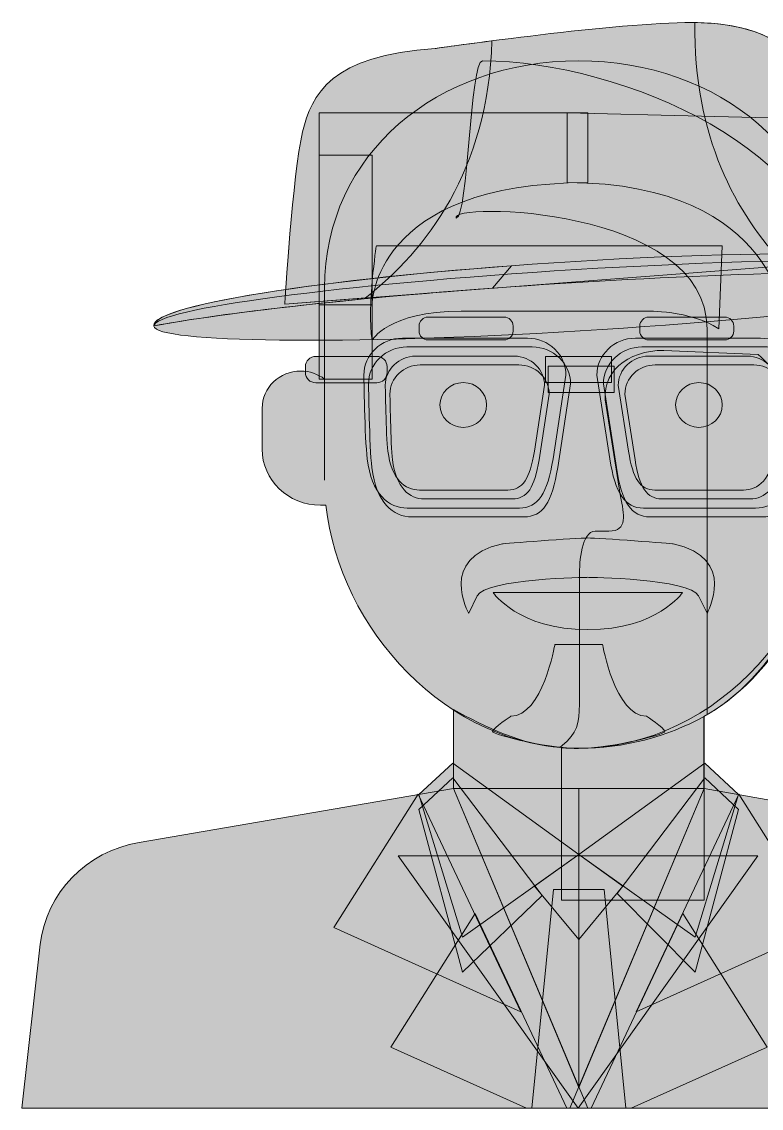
# Model space of a CAD drawing. Header units: inches. Extents: x 1.25 to 3.74, y -3.71 to -1.28.
# Drawn here: x 1.252 to 2.904, y -3.707 to -1.281 of the extents above; entities that cross this region are included whole.
import ezdxf

# ---------------------------------------------------------------- set-up
doc = ezdxf.new("R2010")
doc.units = ezdxf.units.IN
doc.header["$MEASUREMENT"] = 0
doc.layers.add('Layer 1', color=7, linetype='Continuous')

# ---------------------------------------------------------------- blocks, each defined once
blk = doc.blocks.new('block 4')
at = {"layer": 'Layer 1'}
h = blk.add_hatch(color=1, dxfattribs=at)
h.dxf.hatch_style = 2
edge = h.paths.add_edge_path()
edge.add_spline(control_points=[(2.2806, -1.368), (2.2526, -1.368), (2.2491, -1.7161), (2.2221, -1.7193), (2.2012, -1.683), (2.7825, -1.692), (2.7825, -1.9662), (2.7825, -1.9662), (2.7825, -2.8277), (2.7825, -2.8277), (2.95, -2.7329), (3.0625, -2.5042), (3.0625, -2.3039), (3.0625, -2.3039), (3.0625, -1.8755), (3.0625, -1.8755), (3.0625, -1.5743), (2.5941, -1.368), (2.2806, -1.368)], knot_values=[0, 0, 0, 0, 1, 1, 1, 2, 2, 2, 3, 3, 3, 4, 4, 4, 5, 5, 5, 6, 6, 6, 6], degree=3, periodic=1)
at = {"layer": 'Layer 1', "lineweight": 0}
blk.add_open_spline([(2.2806, -1.368), (2.2526, -1.368), (2.2491, -1.7161), (2.2221, -1.7193), (2.2012, -1.683), (2.7825, -1.692), (2.7825, -1.9662), (2.7825, -1.9662), (2.7825, -2.8277), (2.7825, -2.8277), (2.95, -2.7329), (3.0625, -2.5042), (3.0625, -2.3039), (3.0625, -2.3039), (3.0625, -1.8755), (3.0625, -1.8755), (3.0625, -1.5743), (2.5941, -1.368), (2.2806, -1.368)], degree=3, knots=[0, 0, 0, 0, 1, 1, 1, 2, 2, 2, 3, 3, 3, 4, 4, 4, 5, 5, 5, 6, 6, 6, 6], dxfattribs=at)
blk = doc.blocks.new('block 3')
at = {"layer": 'Layer 1'}
h = blk.add_hatch(color=1, dxfattribs=at)
h.dxf.hatch_style = 2
edge = h.paths.add_edge_path()
edge.add_spline(control_points=[(2.4956, -1.368), (2.1822, -1.368), (1.9281, -1.5743), (1.9281, -1.8755), (1.9281, -1.8755), (1.9281, -2.0786), (1.9281, -2.0786), (1.9133, -2.0674), (1.8949, -2.0606), (1.8749, -2.0606), (1.8272, -2.0606), (1.7886, -2.0978), (1.7886, -2.1436), (1.7886, -2.1436), (1.7886, -2.235), (1.7886, -2.235), (1.7886, -2.3041), (1.8469, -2.3602), (1.9188, -2.3602), (1.9188, -2.3602), (1.9311, -2.3602), (1.9311, -2.3602), (1.9604, -2.6349), (2.202, -2.9029), (2.4956, -2.9029), (2.809, -2.9029), (3.0631, -2.6051), (3.0631, -2.3039), (3.0631, -2.3039), (3.0631, -1.8755), (3.0631, -1.8755), (3.0631, -1.5743), (2.809, -1.368), (2.4956, -1.368)], knot_values=[0, 0, 0, 0, 1, 1, 1, 2, 2, 2, 3, 3, 3, 4, 4, 4, 5, 5, 5, 6, 6, 6, 7, 7, 7, 8, 8, 8, 9, 9, 9, 10, 10, 10, 11, 11, 11, 11], degree=3, periodic=1)
h = blk.add_hatch(color=2, dxfattribs=at)
h.dxf.hatch_style = 2
edge = h.paths.add_edge_path()
edge.add_spline(control_points=[(1.9281, -2.3039), (1.9281, -2.3039), (1.9281, -1.8755), (1.9281, -1.8755), (1.9281, -1.5743), (2.1822, -1.368), (2.4956, -1.368), (2.4956, -1.368), (2.4956, -1.368), (2.4956, -1.368), (2.809, -1.368), (3.0631, -1.5743), (3.0631, -1.8755), (3.0631, -1.8755), (3.0631, -2.3039), (3.0631, -2.3039), (3.0631, -2.6051), (2.809, -2.9029), (2.4956, -2.9029), (2.4956, -2.9029), (2.4956, -2.9029), (2.4956, -2.9029)], knot_values=[0, 0, 0, 0, 0.013889, 0.013889, 0.013889, 0.027778, 0.027778, 0.027778, 0.041667, 0.041667, 0.041667, 0.055556, 0.055556, 0.055556, 0.069444, 0.069444, 0.069444, 0.083333, 0.083333, 0.083333, 0.097222, 0.097222, 0.097222, 0.097222], degree=3, periodic=0)
edge.add_line((2.4956, -2.9029), (1.9281, -2.3039))
h = blk.add_hatch(color=1, dxfattribs=at)
h.dxf.hatch_style = 2
edge = h.paths.add_edge_path()
edge.add_spline(control_points=[(3.1335, -2.0606), (3.0907, -2.0606), (3.0543, -2.0755), (3.0481, -2.1162), (3.0481, -2.1162), (3.036, -2.2104), (3.036, -2.2104), (3.036, -2.2104), (3.036, -2.2104), (3.036, -2.2104), (3.0063, -2.1221), (2.897, -2.0238), (2.897, -2.0238), (2.897, -2.0238), (2.6856, -2.0145), (2.6856, -2.0145), (2.6055, -2.0145), (2.5409, -2.0637), (2.557, -2.1391), (2.557, -2.1391), (2.589, -2.3407), (2.589, -2.3407), (2.5975, -2.3806), (2.6057, -2.418), (2.5633, -2.418), (2.5633, -2.418), (2.5327, -2.418), (2.5327, -2.418), (2.5023, -2.418), (2.4973, -2.4876), (2.4973, -2.5168), (2.4973, -2.5168), (2.4973, -2.8041), (2.4973, -2.8041), (2.4973, -2.8473), (2.4931, -2.8695), (2.4585, -2.8971), (2.4585, -2.8971), (2.4536, -2.9009), (2.4536, -2.9009), (2.454, -2.9009), (2.4544, -2.9013), (2.4547, -2.9014), (2.3683, -2.8954), (2.2873, -2.8554), (2.2159, -2.8164), (2.2159, -2.8164), (2.2159, -2.9931), (2.2159, -2.9931), (2.2159, -2.9931), (2.7753, -2.9931), (2.7753, -2.9931), (2.7753, -2.9931), (2.7753, -2.8319), (2.7753, -2.8319), (2.931, -2.7469), (3.0406, -2.5396), (3.0598, -2.3602), (3.0598, -2.3602), (3.0896, -2.3602), (3.0896, -2.3602), (3.1615, -2.3602), (3.2198, -2.3578), (3.2198, -2.2886), (3.2198, -2.2886), (3.2198, -2.1973), (3.2198, -2.1973), (3.2198, -2.1514), (3.1812, -2.0606), (3.1335, -2.0606)], knot_values=[0, 0, 0, 0, 1, 1, 1, 2, 2, 2, 3, 3, 3, 4, 4, 4, 5, 5, 5, 6, 6, 6, 7, 7, 7, 8, 8, 8, 9, 9, 9, 10, 10, 10, 11, 11, 11, 12, 12, 12, 13, 13, 13, 14, 14, 14, 15, 15, 15, 16, 16, 16, 17, 17, 17, 18, 18, 18, 19, 19, 19, 20, 20, 20, 21, 21, 21, 22, 22, 22, 23, 23, 23, 23], degree=3, periodic=1)
at = {"layer": 'Layer 1', "lineweight": 0}
for points, knots in [([(2.4956, -1.368), (2.1822, -1.368), (1.9281, -1.5743), (1.9281, -1.8755), (1.9281, -1.8755), (1.9281, -2.0786), (1.9281, -2.0786), (1.9133, -2.0674), (1.8949, -2.0606), (1.8749, -2.0606), (1.8272, -2.0606), (1.7886, -2.0978), (1.7886, -2.1436), (1.7886, -2.1436), (1.7886, -2.235), (1.7886, -2.235), (1.7886, -2.3041), (1.8469, -2.3602), (1.9188, -2.3602), (1.9188, -2.3602), (1.9311, -2.3602), (1.9311, -2.3602), (1.9604, -2.6349), (2.202, -2.9029), (2.4956, -2.9029), (2.809, -2.9029), (3.0631, -2.6051), (3.0631, -2.3039), (3.0631, -2.3039), (3.0631, -1.8755), (3.0631, -1.8755), (3.0631, -1.5743), (2.809, -1.368), (2.4956, -1.368)], [0, 0, 0, 0, 1, 1, 1, 2, 2, 2, 3, 3, 3, 4, 4, 4, 5, 5, 5, 6, 6, 6, 7, 7, 7, 8, 8, 8, 9, 9, 9, 10, 10, 10, 11, 11, 11, 11]), ([(1.9281, -2.3039), (1.9281, -2.3039), (1.9281, -1.8755), (1.9281, -1.8755), (1.9281, -1.5743), (2.1822, -1.368), (2.4956, -1.368), (2.4956, -1.368), (2.4956, -1.368), (2.4956, -1.368), (2.809, -1.368), (3.0631, -1.5743), (3.0631, -1.8755), (3.0631, -1.8755), (3.0631, -2.3039), (3.0631, -2.3039), (3.0631, -2.6051), (2.809, -2.9029), (2.4956, -2.9029), (2.4956, -2.9029), (2.4956, -2.9029), (2.4956, -2.9029)], [0, 0, 0, 0, 1, 1, 1, 2, 2, 2, 3, 3, 3, 4, 4, 4, 5, 5, 5, 6, 6, 6, 7, 7, 7, 7]), ([(1.9281, -2.3039), (1.9281, -2.3039), (1.9281, -1.8755), (1.9281, -1.8755), (1.9281, -1.5743), (2.1822, -1.368), (2.4956, -1.368), (2.4956, -1.368), (2.4956, -1.368), (2.4956, -1.368), (2.809, -1.368), (3.0631, -1.5743), (3.0631, -1.8755), (3.0631, -1.8755), (3.0631, -2.3039), (3.0631, -2.3039), (3.0631, -2.6051), (2.809, -2.9029), (2.4956, -2.9029), (2.4956, -2.9029), (2.4956, -2.9029), (2.4956, -2.9029)], [0, 0, 0, 0, 1, 1, 1, 2, 2, 2, 3, 3, 3, 4, 4, 4, 5, 5, 5, 6, 6, 6, 7, 7, 7, 7]), ([(3.1335, -2.0606), (3.0907, -2.0606), (3.0543, -2.0755), (3.0481, -2.1162), (3.0481, -2.1162), (3.036, -2.2104), (3.036, -2.2104), (3.036, -2.2104), (3.036, -2.2104), (3.036, -2.2104), (3.0063, -2.1221), (2.897, -2.0238), (2.897, -2.0238), (2.897, -2.0238), (2.6856, -2.0145), (2.6856, -2.0145), (2.6055, -2.0145), (2.5409, -2.0637), (2.557, -2.1391), (2.557, -2.1391), (2.589, -2.3407), (2.589, -2.3407), (2.5975, -2.3806), (2.6057, -2.418), (2.5633, -2.418), (2.5633, -2.418), (2.5327, -2.418), (2.5327, -2.418), (2.5023, -2.418), (2.4973, -2.4876), (2.4973, -2.5168), (2.4973, -2.5168), (2.4973, -2.8041), (2.4973, -2.8041), (2.4973, -2.8473), (2.4931, -2.8695), (2.4585, -2.8971), (2.4585, -2.8971), (2.4536, -2.9009), (2.4536, -2.9009), (2.454, -2.9009), (2.4544, -2.9013), (2.4547, -2.9014), (2.3683, -2.8954), (2.2873, -2.8554), (2.2159, -2.8164), (2.2159, -2.8164), (2.2159, -2.9931), (2.2159, -2.9931), (2.2159, -2.9931), (2.7753, -2.9931), (2.7753, -2.9931), (2.7753, -2.9931), (2.7753, -2.8319), (2.7753, -2.8319), (2.931, -2.7469), (3.0406, -2.5396), (3.0598, -2.3602), (3.0598, -2.3602), (3.0896, -2.3602), (3.0896, -2.3602), (3.1615, -2.3602), (3.2198, -2.3578), (3.2198, -2.2886), (3.2198, -2.2886), (3.2198, -2.1973), (3.2198, -2.1973), (3.2198, -2.1514), (3.1812, -2.0606), (3.1335, -2.0606)], [0, 0, 0, 0, 1, 1, 1, 2, 2, 2, 3, 3, 3, 4, 4, 4, 5, 5, 5, 6, 6, 6, 7, 7, 7, 8, 8, 8, 9, 9, 9, 10, 10, 10, 11, 11, 11, 12, 12, 12, 13, 13, 13, 14, 14, 14, 15, 15, 15, 16, 16, 16, 17, 17, 17, 18, 18, 18, 19, 19, 19, 20, 20, 20, 21, 21, 21, 22, 22, 22, 23, 23, 23, 23])]:
    blk.add_open_spline(points, degree=3, knots=knots, dxfattribs=at)
at = {"layer": 'Layer 1'}
blk.add_blockref('block 4', (0, 0), dxfattribs=at)
blk = doc.blocks.new('block 5')
at = {"layer": 'Layer 1'}
h = blk.add_hatch(color=1, dxfattribs=at)
h.dxf.hatch_style = 2
edge = h.paths.add_edge_path()
edge.add_spline(control_points=[(2.4956, -2.9032), (2.4827, -2.9032), (2.4699, -2.9026), (2.4572, -2.9018), (2.4572, -2.9018), (2.4572, -3.2422), (2.4572, -3.2422), (2.4572, -3.2422), (2.7758, -3.2422), (2.7758, -3.2422), (2.7758, -3.2422), (2.7758, -2.832), (2.7758, -2.832), (2.6931, -2.8772), (2.5975, -2.9032), (2.4956, -2.9032), (2.4956, -2.9032), (2.4956, -2.9032), (2.4956, -2.9032)], knot_values=[0, 0, 0, 0, 1, 1, 1, 2, 2, 2, 3, 3, 3, 4, 4, 4, 5, 5, 5, 6, 6, 6, 6], degree=3, periodic=1)
at = {"layer": 'Layer 1', "lineweight": 0}
blk.add_open_spline([(2.4956, -2.9032), (2.4827, -2.9032), (2.4699, -2.9026), (2.4572, -2.9018), (2.4572, -2.9018), (2.4572, -3.2422), (2.4572, -3.2422), (2.4572, -3.2422), (2.7758, -3.2422), (2.7758, -3.2422), (2.7758, -3.2422), (2.7758, -2.832), (2.7758, -2.832), (2.6931, -2.8772), (2.5975, -2.9032), (2.4956, -2.9032), (2.4956, -2.9032), (2.4956, -2.9032), (2.4956, -2.9032)], degree=3, knots=[0, 0, 0, 0, 1, 1, 1, 2, 2, 2, 3, 3, 3, 4, 4, 4, 5, 5, 5, 6, 6, 6, 6], dxfattribs=at)
blk = doc.blocks.new('block 6')
at = {"layer": 'Layer 1'}
h = blk.add_hatch(color=1, dxfattribs=at)
h.dxf.hatch_style = 2
edge = h.paths.add_edge_path()
edge.add_spline(control_points=[(2.3918, -2.0068), (2.3918, -2.0068), (2.1122, -2.0068), (2.1122, -2.0068), (2.0649, -2.0068), (2.0262, -2.044), (2.0262, -2.0895), (2.0262, -2.0895), (2.0281, -2.2297), (2.0337, -2.276), (2.0433, -2.3545), (2.0818, -2.3863), (2.123, -2.3863), (2.123, -2.3863), (2.3738, -2.3863), (2.3738, -2.3863), (2.4151, -2.3863), (2.437, -2.3535), (2.4488, -2.276), (2.4488, -2.276), (2.4778, -2.0895), (2.4778, -2.0895), (2.4778, -2.044), (2.4391, -2.0068), (2.3918, -2.0068)], knot_values=[0, 0, 0, 0, 1, 1, 1, 2, 2, 2, 3, 3, 3, 4, 4, 4, 5, 5, 5, 6, 6, 6, 7, 7, 7, 8, 8, 8, 8], degree=3, periodic=1)
edge = h.paths.add_edge_path()
edge.add_spline(control_points=[(2.4071, -2.2592), (2.3978, -2.3202), (2.3805, -2.3461), (2.348, -2.3461), (2.348, -2.3461), (2.1504, -2.3461), (2.1504, -2.3461), (2.1179, -2.3461), (2.0875, -2.321), (2.08, -2.2592), (2.0755, -2.2227), (2.0741, -2.1122), (2.0741, -2.1122), (2.0741, -2.0763), (2.1046, -2.047), (2.1419, -2.047), (2.1419, -2.047), (2.3621, -2.047), (2.3621, -2.047), (2.3994, -2.047), (2.4299, -2.0763), (2.4299, -2.1122), (2.4299, -2.1122), (2.4071, -2.2592), (2.4071, -2.2592)], knot_values=[0, 0, 0, 0, 1, 1, 1, 2, 2, 2, 3, 3, 3, 4, 4, 4, 5, 5, 5, 6, 6, 6, 7, 7, 7, 8, 8, 8, 8], degree=3, periodic=1)
at = {"layer": 'Layer 1', "lineweight": 0}
for points in [[(2.3918, -2.0068), (2.3918, -2.0068), (2.1122, -2.0068), (2.1122, -2.0068), (2.0649, -2.0068), (2.0262, -2.044), (2.0262, -2.0895), (2.0262, -2.0895), (2.0281, -2.2297), (2.0337, -2.276), (2.0433, -2.3545), (2.0818, -2.3863), (2.123, -2.3863), (2.123, -2.3863), (2.3738, -2.3863), (2.3738, -2.3863), (2.4151, -2.3863), (2.437, -2.3535), (2.4488, -2.276), (2.4488, -2.276), (2.4778, -2.0895), (2.4778, -2.0895), (2.4778, -2.044), (2.4391, -2.0068), (2.3918, -2.0068)], [(2.4071, -2.2592), (2.3978, -2.3202), (2.3805, -2.3461), (2.348, -2.3461), (2.348, -2.3461), (2.1504, -2.3461), (2.1504, -2.3461), (2.1179, -2.3461), (2.0875, -2.321), (2.08, -2.2592), (2.0755, -2.2227), (2.0741, -2.1122), (2.0741, -2.1122), (2.0741, -2.0763), (2.1046, -2.047), (2.1419, -2.047), (2.1419, -2.047), (2.3621, -2.047), (2.3621, -2.047), (2.3994, -2.047), (2.4299, -2.0763), (2.4299, -2.1122), (2.4299, -2.1122), (2.4071, -2.2592), (2.4071, -2.2592)]]:
    blk.add_open_spline(points, degree=3, knots=[0, 0, 0, 0, 1, 1, 1, 2, 2, 2, 3, 3, 3, 4, 4, 4, 5, 5, 5, 6, 6, 6, 7, 7, 7, 8, 8, 8, 8], dxfattribs=at)
blk = doc.blocks.new('block 7')
at = {"layer": 'Layer 1'}
h = blk.add_hatch(color=1, dxfattribs=at)
h.dxf.hatch_style = 2
edge = h.paths.add_edge_path()
edge.add_spline(control_points=[(2.5511, -2.0895), (2.5511, -2.0895), (2.5801, -2.276), (2.5801, -2.276), (2.5919, -2.3535), (2.6138, -2.3863), (2.6551, -2.3863), (2.6551, -2.3863), (2.9059, -2.3863), (2.9059, -2.3863), (2.9471, -2.3863), (2.9856, -2.3545), (2.9952, -2.276), (3.0008, -2.2297), (3.0027, -2.0895), (3.0027, -2.0895), (3.0027, -2.044), (2.964, -2.0068), (2.9167, -2.0068), (2.9167, -2.0068), (2.6371, -2.0068), (2.6371, -2.0068), (2.5898, -2.0068), (2.5511, -2.044), (2.5511, -2.0895)], knot_values=[0, 0, 0, 0, 1, 1, 1, 2, 2, 2, 3, 3, 3, 4, 4, 4, 5, 5, 5, 6, 6, 6, 7, 7, 7, 8, 8, 8, 8], degree=3, periodic=1)
edge = h.paths.add_edge_path()
edge.add_spline(control_points=[(2.599, -2.1122), (2.599, -2.0763), (2.6295, -2.047), (2.6668, -2.047), (2.6668, -2.047), (2.887, -2.047), (2.887, -2.047), (2.9243, -2.047), (2.9548, -2.0763), (2.9548, -2.1122), (2.9548, -2.1122), (2.9534, -2.2227), (2.9489, -2.2592), (2.9414, -2.321), (2.911, -2.3461), (2.8785, -2.3461), (2.8785, -2.3461), (2.6809, -2.3461), (2.6809, -2.3461), (2.6484, -2.3461), (2.6311, -2.3202), (2.6218, -2.2592), (2.6218, -2.2592), (2.599, -2.1122), (2.599, -2.1122)], knot_values=[0, 0, 0, 0, 1, 1, 1, 2, 2, 2, 3, 3, 3, 4, 4, 4, 5, 5, 5, 6, 6, 6, 7, 7, 7, 8, 8, 8, 8], degree=3, periodic=1)
at = {"layer": 'Layer 1', "lineweight": 0}
for points in [[(2.5511, -2.0895), (2.5511, -2.0895), (2.5801, -2.276), (2.5801, -2.276), (2.5919, -2.3535), (2.6138, -2.3863), (2.6551, -2.3863), (2.6551, -2.3863), (2.9059, -2.3863), (2.9059, -2.3863), (2.9471, -2.3863), (2.9856, -2.3545), (2.9952, -2.276), (3.0008, -2.2297), (3.0027, -2.0895), (3.0027, -2.0895), (3.0027, -2.044), (2.964, -2.0068), (2.9167, -2.0068), (2.9167, -2.0068), (2.6371, -2.0068), (2.6371, -2.0068), (2.5898, -2.0068), (2.5511, -2.044), (2.5511, -2.0895)], [(2.599, -2.1122), (2.599, -2.0763), (2.6295, -2.047), (2.6668, -2.047), (2.6668, -2.047), (2.887, -2.047), (2.887, -2.047), (2.9243, -2.047), (2.9548, -2.0763), (2.9548, -2.1122), (2.9548, -2.1122), (2.9534, -2.2227), (2.9489, -2.2592), (2.9414, -2.321), (2.911, -2.3461), (2.8785, -2.3461), (2.8785, -2.3461), (2.6809, -2.3461), (2.6809, -2.3461), (2.6484, -2.3461), (2.6311, -2.3202), (2.6218, -2.2592), (2.6218, -2.2592), (2.599, -2.1122), (2.599, -2.1122)]]:
    blk.add_open_spline(points, degree=3, knots=[0, 0, 0, 0, 1, 1, 1, 2, 2, 2, 3, 3, 3, 4, 4, 4, 5, 5, 5, 6, 6, 6, 7, 7, 7, 8, 8, 8, 8], dxfattribs=at)
blk = doc.blocks.new('block 8')
at = {"layer": 'Layer 1'}
h = blk.add_hatch(color=2, dxfattribs=at)
h.dxf.hatch_style = 2
edge = h.paths.add_edge_path()
edge.add_spline(control_points=[(2.5363, -2.0698), (2.5363, -2.0698), (2.5653, -2.2564), (2.5653, -2.2564), (2.5771, -2.3339), (2.5991, -2.3667), (2.6403, -2.3667), (2.6403, -2.3667), (2.8911, -2.3667), (2.8911, -2.3667), (2.9323, -2.3667), (2.9708, -2.3349), (2.9804, -2.2564), (2.9861, -2.2101), (2.9879, -2.0698), (2.9879, -2.0698), (2.9879, -2.0244), (2.9492, -1.9872), (2.9019, -1.9872), (2.9019, -1.9872), (2.6224, -1.9872), (2.6224, -1.9872), (2.5751, -1.9872), (2.5363, -2.0244), (2.5363, -2.0698)], knot_values=[0, 0, 0, 0, 1, 1, 1, 2, 2, 2, 3, 3, 3, 4, 4, 4, 5, 5, 5, 6, 6, 6, 7, 7, 7, 8, 8, 8, 8], degree=3, periodic=1)
edge = h.paths.add_edge_path()
edge.add_spline(control_points=[(2.5842, -2.0925), (2.5842, -2.0567), (2.6147, -2.0274), (2.652, -2.0274), (2.652, -2.0274), (2.8723, -2.0274), (2.8723, -2.0274), (2.9096, -2.0274), (2.9401, -2.0567), (2.9401, -2.0925), (2.9401, -2.0925), (2.9386, -2.203), (2.9342, -2.2396), (2.9266, -2.3014), (2.8963, -2.3265), (2.8638, -2.3265), (2.8638, -2.3265), (2.6661, -2.3265), (2.6661, -2.3265), (2.6336, -2.3265), (2.6163, -2.3006), (2.6071, -2.2396), (2.6071, -2.2396), (2.5842, -2.0925), (2.5842, -2.0925)], knot_values=[0, 0, 0, 0, 1, 1, 1, 2, 2, 2, 3, 3, 3, 4, 4, 4, 5, 5, 5, 6, 6, 6, 7, 7, 7, 8, 8, 8, 8], degree=3, periodic=1)
at = {"layer": 'Layer 1', "lineweight": 0}
for points in [[(2.5363, -2.0698), (2.5363, -2.0698), (2.5653, -2.2564), (2.5653, -2.2564), (2.5771, -2.3339), (2.5991, -2.3667), (2.6403, -2.3667), (2.6403, -2.3667), (2.8911, -2.3667), (2.8911, -2.3667), (2.9323, -2.3667), (2.9708, -2.3349), (2.9804, -2.2564), (2.9861, -2.2101), (2.9879, -2.0698), (2.9879, -2.0698), (2.9879, -2.0244), (2.9492, -1.9872), (2.9019, -1.9872), (2.9019, -1.9872), (2.6224, -1.9872), (2.6224, -1.9872), (2.5751, -1.9872), (2.5363, -2.0244), (2.5363, -2.0698)], [(2.5842, -2.0925), (2.5842, -2.0567), (2.6147, -2.0274), (2.652, -2.0274), (2.652, -2.0274), (2.8723, -2.0274), (2.8723, -2.0274), (2.9096, -2.0274), (2.9401, -2.0567), (2.9401, -2.0925), (2.9401, -2.0925), (2.9386, -2.203), (2.9342, -2.2396), (2.9266, -2.3014), (2.8963, -2.3265), (2.8638, -2.3265), (2.8638, -2.3265), (2.6661, -2.3265), (2.6661, -2.3265), (2.6336, -2.3265), (2.6163, -2.3006), (2.6071, -2.2396), (2.6071, -2.2396), (2.5842, -2.0925), (2.5842, -2.0925)]]:
    blk.add_open_spline(points, degree=3, knots=[0, 0, 0, 0, 1, 1, 1, 2, 2, 2, 3, 3, 3, 4, 4, 4, 5, 5, 5, 6, 6, 6, 7, 7, 7, 8, 8, 8, 8], dxfattribs=at)
blk = doc.blocks.new('block 9')
at = {"layer": 'Layer 1'}
h = blk.add_hatch(color=2, dxfattribs=at)
h.dxf.hatch_style = 2
edge = h.paths.add_edge_path()
edge.add_spline(control_points=[(2.3814, -1.9872), (2.3814, -1.9872), (2.1018, -1.9872), (2.1018, -1.9872), (2.0545, -1.9872), (2.0158, -2.0244), (2.0158, -2.0698), (2.0158, -2.0698), (2.0177, -2.2101), (2.0233, -2.2564), (2.0329, -2.3349), (2.0714, -2.3667), (2.1126, -2.3667), (2.1126, -2.3667), (2.3634, -2.3667), (2.3634, -2.3667), (2.4047, -2.3667), (2.4267, -2.3339), (2.4384, -2.2564), (2.4384, -2.2564), (2.4674, -2.0698), (2.4674, -2.0698), (2.4674, -2.0244), (2.4287, -1.9872), (2.3814, -1.9872)], knot_values=[0, 0, 0, 0, 1, 1, 1, 2, 2, 2, 3, 3, 3, 4, 4, 4, 5, 5, 5, 6, 6, 6, 7, 7, 7, 8, 8, 8, 8], degree=3, periodic=1)
edge = h.paths.add_edge_path()
edge.add_spline(control_points=[(2.3967, -2.2396), (2.3874, -2.3006), (2.3701, -2.3265), (2.3376, -2.3265), (2.3376, -2.3265), (2.14, -2.3265), (2.14, -2.3265), (2.1075, -2.3265), (2.0771, -2.3014), (2.0696, -2.2396), (2.0651, -2.203), (2.0637, -2.0925), (2.0637, -2.0925), (2.0637, -2.0567), (2.0942, -2.0274), (2.1315, -2.0274), (2.1315, -2.0274), (2.3518, -2.0274), (2.3518, -2.0274), (2.389, -2.0274), (2.4195, -2.0567), (2.4195, -2.0925), (2.4195, -2.0925), (2.3967, -2.2396), (2.3967, -2.2396)], knot_values=[0, 0, 0, 0, 1, 1, 1, 2, 2, 2, 3, 3, 3, 4, 4, 4, 5, 5, 5, 6, 6, 6, 7, 7, 7, 8, 8, 8, 8], degree=3, periodic=1)
at = {"layer": 'Layer 1', "lineweight": 0}
for points in [[(2.3814, -1.9872), (2.3814, -1.9872), (2.1018, -1.9872), (2.1018, -1.9872), (2.0545, -1.9872), (2.0158, -2.0244), (2.0158, -2.0698), (2.0158, -2.0698), (2.0177, -2.2101), (2.0233, -2.2564), (2.0329, -2.3349), (2.0714, -2.3667), (2.1126, -2.3667), (2.1126, -2.3667), (2.3634, -2.3667), (2.3634, -2.3667), (2.4047, -2.3667), (2.4267, -2.3339), (2.4384, -2.2564), (2.4384, -2.2564), (2.4674, -2.0698), (2.4674, -2.0698), (2.4674, -2.0244), (2.4287, -1.9872), (2.3814, -1.9872)], [(2.3967, -2.2396), (2.3874, -2.3006), (2.3701, -2.3265), (2.3376, -2.3265), (2.3376, -2.3265), (2.14, -2.3265), (2.14, -2.3265), (2.1075, -2.3265), (2.0771, -2.3014), (2.0696, -2.2396), (2.0651, -2.203), (2.0637, -2.0925), (2.0637, -2.0925), (2.0637, -2.0567), (2.0942, -2.0274), (2.1315, -2.0274), (2.1315, -2.0274), (2.3518, -2.0274), (2.3518, -2.0274), (2.389, -2.0274), (2.4195, -2.0567), (2.4195, -2.0925), (2.4195, -2.0925), (2.3967, -2.2396), (2.3967, -2.2396)]]:
    blk.add_open_spline(points, degree=3, knots=[0, 0, 0, 0, 1, 1, 1, 2, 2, 2, 3, 3, 3, 4, 4, 4, 5, 5, 5, 6, 6, 6, 7, 7, 7, 8, 8, 8, 8], dxfattribs=at)
blk = doc.blocks.new('block 10')
at = {"layer": 'Layer 1'}
h = blk.add_hatch(color=1, dxfattribs=at)
h.dxf.hatch_style = 2
edge = h.paths.add_edge_path()
edge.add_spline(control_points=[(2.7553, -1.2826), (2.7519, -1.5363), (2.8464, -1.7096), (2.9579, -1.8254), (2.9579, -1.8254), (3.1204, -1.813), (3.1204, -1.813), (3.1191, -1.3313), (2.9032, -1.2843), (2.7553, -1.2826)], knot_values=[0, 0, 0, 0, 1, 1, 1, 2, 2, 2, 3, 3, 3, 3], degree=3, periodic=1)
h = blk.add_hatch(color=2, dxfattribs=at)
h.dxf.hatch_style = 2
edge = h.paths.add_edge_path()
edge.add_spline(control_points=[(2.3018, -1.3233), (2.2273, -1.3329), (2.1751, -1.3405), (2.1751, -1.3405), (1.9435, -1.3546), (1.8984, -1.4436), (1.8789, -1.5265), (1.8567, -1.6207), (1.8393, -1.9111), (1.8393, -1.9111), (1.8393, -1.9111), (2.0197, -1.8973), (2.0197, -1.8973), (2.1554, -1.7909), (2.2936, -1.6121), (2.3018, -1.3233)], knot_values=[0, 0, 0, 0, 1, 1, 1, 2, 2, 2, 3, 3, 3, 4, 4, 4, 5, 5, 5, 5], degree=3, periodic=1)
at = {"layer": 'Layer 1', "lineweight": 0}
for points, knots in [([(2.7553, -1.2826), (2.7519, -1.5363), (2.8464, -1.7096), (2.9579, -1.8254), (2.9579, -1.8254), (3.1204, -1.813), (3.1204, -1.813), (3.1191, -1.3313), (2.9032, -1.2843), (2.7553, -1.2826)], [0, 0, 0, 0, 1, 1, 1, 2, 2, 2, 3, 3, 3, 3]), ([(2.3018, -1.3233), (2.2273, -1.3329), (2.1751, -1.3405), (2.1751, -1.3405), (1.9435, -1.3546), (1.8984, -1.4436), (1.8789, -1.5265), (1.8567, -1.6207), (1.8393, -1.9111), (1.8393, -1.9111), (1.8393, -1.9111), (2.0197, -1.8973), (2.0197, -1.8973), (2.1554, -1.7909), (2.2936, -1.6121), (2.3018, -1.3233)], [0, 0, 0, 0, 1, 1, 1, 2, 2, 2, 3, 3, 3, 4, 4, 4, 5, 5, 5, 5])]:
    blk.add_open_spline(points, degree=3, knots=knots, dxfattribs=at)
blk = doc.blocks.new('block 11')
at = {"layer": 'Layer 1'}
h = blk.add_hatch(color=2, dxfattribs=at)
h.dxf.hatch_style = 2
edge = h.paths.add_edge_path()
edge.add_spline(control_points=[(3.4422, -1.8446), (3.4422, -1.8443), (3.4423, -1.8441), (3.4422, -1.8438), (3.4391, -1.7965), (3.0123, -1.784), (2.489, -1.8158), (1.9656, -1.8476), (1.5438, -1.9118), (1.5469, -1.9591), (1.547, -1.9593), (1.5471, -1.9596), (1.5471, -1.9598), (1.7358, -1.9247), (2.0878, -1.8875), (2.4921, -1.8629), (2.8963, -1.8383), (3.2504, -1.8327), (3.4422, -1.8446)], knot_values=[0, 0, 0, 0, 1, 1, 1, 2, 2, 2, 3, 3, 3, 4, 4, 4, 5, 5, 5, 6, 6, 6, 6], degree=3, periodic=1)
at = {"layer": 'Layer 1', "lineweight": 0}
blk.add_open_spline([(3.4422, -1.8446), (3.4422, -1.8443), (3.4423, -1.8441), (3.4422, -1.8438), (3.4391, -1.7965), (3.0123, -1.784), (2.489, -1.8158), (1.9656, -1.8476), (1.5438, -1.9118), (1.5469, -1.9591), (1.547, -1.9593), (1.5471, -1.9596), (1.5471, -1.9598), (1.7358, -1.9247), (2.0878, -1.8875), (2.4921, -1.8629), (2.8963, -1.8383), (3.2504, -1.8327), (3.4422, -1.8446)], degree=3, knots=[0, 0, 0, 0, 1, 1, 1, 2, 2, 2, 3, 3, 3, 4, 4, 4, 5, 5, 5, 6, 6, 6, 6], dxfattribs=at)
blk = doc.blocks.new('block 12')
at = {"layer": 'Layer 1'}
h = blk.add_hatch(color=1, dxfattribs=at)
h.dxf.hatch_style = 2
edge = h.paths.add_edge_path()
edge.add_spline(control_points=[(1.5469, -1.959), (1.547, -1.9593), (1.5471, -1.9595), (1.5471, -1.9597), (1.7057, -1.9303), (1.9798, -1.8992), (2.3032, -1.8755), (2.3032, -1.8755), (2.3457, -1.8254), (2.3457, -1.8254), (1.8908, -1.8594), (1.5441, -1.9161), (1.5469, -1.959)], knot_values=[0, 0, 0, 0, 1, 1, 1, 2, 2, 2, 3, 3, 3, 4, 4, 4, 4], degree=3, periodic=1)
at = {"layer": 'Layer 1', "lineweight": 0}
blk.add_open_spline([(1.5469, -1.959), (1.547, -1.9593), (1.5471, -1.9595), (1.5471, -1.9597), (1.7057, -1.9303), (1.9798, -1.8992), (2.3032, -1.8755), (2.3032, -1.8755), (2.3457, -1.8254), (2.3457, -1.8254), (1.8908, -1.8594), (1.5441, -1.9161), (1.5469, -1.959)], degree=3, knots=[0, 0, 0, 0, 1, 1, 1, 2, 2, 2, 3, 3, 3, 4, 4, 4, 4], dxfattribs=at)
blk = doc.blocks.new('block 13')
at = {"layer": 'Layer 1'}
h = blk.add_hatch(color=7, dxfattribs=at)
h.dxf.hatch_style = 2
h.paths.add_polyline_path([(2.2642, -3.2721), (2.0758, -3.5701), (2.3794, -3.7068), (2.4692, -3.7068)])
h = blk.add_hatch(color=7, dxfattribs=at)
h.dxf.hatch_style = 2
h.paths.add_polyline_path([(2.9167, -3.5701), (2.7282, -3.2721), (2.5233, -3.7068), (2.6131, -3.7068)])
at = {"layer": 'Layer 1', "lineweight": 0}
for points in [[(2.2642, -3.2721), (2.0758, -3.5701), (2.3794, -3.7068), (2.4692, -3.7068), (2.2642, -3.2721)], [(2.9167, -3.5701), (2.7282, -3.2721), (2.5233, -3.7068), (2.6131, -3.7068), (2.9167, -3.5701)]]:
    blk.add_lwpolyline(points, dxfattribs=at)
blk = doc.blocks.new('block 2')
at = {"layer": 'Layer 1'}
h = blk.add_hatch(color=2, dxfattribs=at)
h.dxf.hatch_style = 2
edge = h.paths.add_edge_path()
edge.add_spline(control_points=[(1.8393, -1.9112), (1.8393, -1.9112), (1.8567, -1.6208), (1.8789, -1.5265), (1.8984, -1.4436), (1.9435, -1.3546), (2.1751, -1.3405), (2.1751, -1.3405), (2.5572, -1.2851), (2.7325, -1.2826), (2.8799, -1.2806), (3.1191, -1.3061), (3.1204, -1.8131), (3.1204, -1.8131), (1.8393, -1.9112), (1.8393, -1.9112)], knot_values=[0, 0, 0, 0, 1, 1, 1, 2, 2, 2, 3, 3, 3, 4, 4, 4, 5, 5, 5, 5], degree=3, periodic=1)
h = blk.add_hatch(color=7, dxfattribs=at)
h.dxf.hatch_style = 2
edge = h.paths.add_edge_path()
edge.add_spline(control_points=[(2.0342, -1.9129), (2.0342, -1.9129), (2.0342, -1.6399), (2.5162, -1.6399), (2.5162, -1.6399), (2.5162, -1.4837), (2.5162, -1.4837), (2.5162, -1.4837), (1.9163, -1.4837), (1.9163, -1.4837), (1.9163, -1.4837), (1.9163, -1.9129), (1.9163, -1.9129), (1.9163, -1.9129), (2.0342, -1.9129), (2.0342, -1.9129)], knot_values=[0, 0, 0, 0, 1, 1, 1, 2, 2, 2, 3, 3, 3, 4, 4, 4, 5, 5, 5, 5], degree=3, periodic=1)
h = blk.add_hatch(color=7, dxfattribs=at)
h.dxf.hatch_style = 2
edge = h.paths.add_edge_path()
edge.add_spline(control_points=[(2.9521, -1.9129), (2.9521, -1.9742), (2.9521, -1.6399), (2.4702, -1.6399), (2.4702, -1.6399), (2.4702, -1.4837), (2.4702, -1.4837), (2.4702, -1.4837), (3.07, -1.4991), (3.07, -1.4991), (3.07, -1.4991), (3.07, -1.9129), (3.07, -1.9129), (3.07, -1.9129), (2.9521, -1.9129), (2.9521, -1.9129)], knot_values=[0, 0, 0, 0, 1, 1, 1, 2, 2, 2, 3, 3, 3, 4, 4, 4, 5, 5, 5, 5], degree=3, periodic=1)
h = blk.add_hatch(color=7, dxfattribs=at)
h.dxf.hatch_style = 2
h.paths.add_polyline_path([(2.0342, -1.5786), (1.9163, -1.5786), (1.9163, -2.0787), (2.0342, -2.0787)])
h = blk.add_hatch(color=1, dxfattribs=at)
h.dxf.hatch_style = 2
edge = h.paths.add_edge_path()
edge.add_spline(control_points=[(2.0342, -1.992), (2.0342, -1.992), (2.0696, -1.9269), (2.2331, -1.9269), (2.3966, -1.9269), (2.6461, -1.9269), (2.6461, -1.9269), (2.6461, -1.9269), (2.745, -1.9241), (2.8085, -1.9664), (2.8085, -1.9664), (2.8165, -1.7809), (2.8165, -1.7809), (2.8165, -1.7809), (2.0438, -1.7809), (2.0438, -1.7809), (2.0438, -1.7809), (2.0228, -1.914), (2.0342, -1.992)], knot_values=[0, 0, 0, 0, 1, 1, 1, 2, 2, 2, 3, 3, 3, 4, 4, 4, 5, 5, 5, 6, 6, 6, 6], degree=3, periodic=1)
h = blk.add_hatch(color=1, dxfattribs=at)
h.dxf.hatch_style = 2
edge = h.paths.add_edge_path()
edge.add_spline(control_points=[(3.4422, -1.8449), (3.4447, -1.8827), (3.0225, -1.9391), (2.4991, -1.9709), (1.9757, -2.0028), (1.5494, -1.9979), (1.5469, -1.9601), (1.5445, -1.9224), (1.9667, -1.8659), (2.4901, -1.8341), (3.0135, -1.8023), (3.4397, -1.8071), (3.4422, -1.8449)], knot_values=[0, 0, 0, 0, 1, 1, 1, 2, 2, 2, 3, 3, 3, 4, 4, 4, 4], degree=3, periodic=1)
h = blk.add_hatch(color=7, dxfattribs=at)
h.dxf.hatch_style = 2
edge = h.paths.add_edge_path()
edge.add_spline(control_points=[(2.1593, -1.9912), (2.1593, -1.9912), (2.3291, -1.9912), (2.3291, -1.9912), (2.3402, -1.9912), (2.3492, -1.9822), (2.3492, -1.9712), (2.3492, -1.9712), (2.3492, -1.9601), (2.3492, -1.9601), (2.3492, -1.9491), (2.3402, -1.9401), (2.3291, -1.9401), (2.3291, -1.9401), (2.1593, -1.9401), (2.1593, -1.9401), (2.1482, -1.9401), (2.1392, -1.9491), (2.1392, -1.9601), (2.1392, -1.9601), (2.1392, -1.9712), (2.1392, -1.9712), (2.1392, -1.9822), (2.1482, -1.9912), (2.1593, -1.9912)], knot_values=[0, 0, 0, 0, 1, 1, 1, 2, 2, 2, 3, 3, 3, 4, 4, 4, 5, 5, 5, 6, 6, 6, 7, 7, 7, 8, 8, 8, 8], degree=3, periodic=1)
h = blk.add_hatch(color=7, dxfattribs=at)
h.dxf.hatch_style = 2
edge = h.paths.add_edge_path()
edge.add_spline(control_points=[(2.6523, -1.9912), (2.6523, -1.9912), (2.8222, -1.9912), (2.8222, -1.9912), (2.8332, -1.9912), (2.8422, -1.9822), (2.8422, -1.9712), (2.8422, -1.9712), (2.8422, -1.9601), (2.8422, -1.9601), (2.8422, -1.9491), (2.8332, -1.9401), (2.8222, -1.9401), (2.8222, -1.9401), (2.6523, -1.9401), (2.6523, -1.9401), (2.6413, -1.9401), (2.6323, -1.9491), (2.6323, -1.9601), (2.6323, -1.9601), (2.6323, -1.9712), (2.6323, -1.9712), (2.6323, -1.9822), (2.6413, -1.9912), (2.6523, -1.9912)], knot_values=[0, 0, 0, 0, 1, 1, 1, 2, 2, 2, 3, 3, 3, 4, 4, 4, 5, 5, 5, 6, 6, 6, 7, 7, 7, 8, 8, 8, 8], degree=3, periodic=1)
h = blk.add_hatch(color=2, dxfattribs=at)
h.dxf.hatch_style = 2
edge = h.paths.add_edge_path()
edge.add_spline(control_points=[(1.9084, -2.0868), (1.9084, -2.0868), (2.0447, -2.0868), (2.0447, -2.0868), (2.0574, -2.0868), (2.0678, -2.0764), (2.0678, -2.0637), (2.0678, -2.0637), (2.0678, -2.0509), (2.0678, -2.0509), (2.0678, -2.0382), (2.0574, -2.0278), (2.0447, -2.0278), (2.0447, -2.0278), (1.9084, -2.0278), (1.9084, -2.0278), (1.8957, -2.0278), (1.8853, -2.0382), (1.8853, -2.0509), (1.8853, -2.0509), (1.8853, -2.0637), (1.8853, -2.0637), (1.8853, -2.0764), (1.8957, -2.0868), (1.9084, -2.0868)], knot_values=[0, 0, 0, 0, 1, 1, 1, 2, 2, 2, 3, 3, 3, 4, 4, 4, 5, 5, 5, 6, 6, 6, 7, 7, 7, 8, 8, 8, 8], degree=3, periodic=1)
h = blk.add_hatch(color=2, dxfattribs=at)
h.dxf.hatch_style = 2
h.paths.add_polyline_path([(2.5694, -2.0863), (2.4219, -2.0863), (2.4219, -2.0278), (2.5694, -2.0278)])
h = blk.add_hatch(color=1, dxfattribs=at)
h.dxf.hatch_style = 2
h.paths.add_polyline_path([(2.575, -2.1084), (2.4275, -2.1084), (2.4275, -2.0499), (2.575, -2.0499)])
h = blk.add_hatch(color=7, dxfattribs=at)
h.dxf.hatch_style = 2
edge = h.paths.add_edge_path()
edge.add_spline(control_points=[(2.2901, -2.1364), (2.2901, -2.1641), (2.2668, -2.1865), (2.238, -2.1865), (2.2092, -2.1865), (2.1859, -2.1641), (2.1859, -2.1364), (2.1859, -2.1088), (2.2092, -2.0863), (2.238, -2.0863), (2.2668, -2.0863), (2.2901, -2.1088), (2.2901, -2.1364)], knot_values=[0, 0, 0, 0, 1, 1, 1, 2, 2, 2, 3, 3, 3, 4, 4, 4, 4], degree=3, periodic=1)
h = blk.add_hatch(color=7, dxfattribs=at)
h.dxf.hatch_style = 2
edge = h.paths.add_edge_path()
edge.add_spline(control_points=[(2.8165, -2.1364), (2.8165, -2.1641), (2.7932, -2.1865), (2.7644, -2.1865), (2.7356, -2.1865), (2.7123, -2.1641), (2.7123, -2.1364), (2.7123, -2.1088), (2.7356, -2.0863), (2.7644, -2.0863), (2.7932, -2.0863), (2.8165, -2.1088), (2.8165, -2.1364)], knot_values=[0, 0, 0, 0, 1, 1, 1, 2, 2, 2, 3, 3, 3, 4, 4, 4, 4], degree=3, periodic=1)
h = blk.add_hatch(color=7, dxfattribs=at)
h.dxf.hatch_style = 2
edge = h.paths.add_edge_path()
edge.add_spline(control_points=[(2.7069, -2.4463), (2.7069, -2.4463), (2.5404, -2.4333), (2.5162, -2.4333), (2.4919, -2.4333), (2.3254, -2.4463), (2.3254, -2.4463), (2.1799, -2.4773), (2.25, -2.6016), (2.25, -2.6016), (2.25, -2.6016), (2.2688, -2.5628), (2.2688, -2.5628), (2.2877, -2.524), (2.5162, -2.5212), (2.5162, -2.5212), (2.5162, -2.5212), (2.7446, -2.524), (2.7635, -2.5628), (2.7635, -2.5628), (2.7824, -2.6016), (2.7824, -2.6016), (2.7824, -2.6016), (2.8524, -2.4773), (2.7069, -2.4463)], knot_values=[0, 0, 0, 0, 1, 1, 1, 2, 2, 2, 3, 3, 3, 4, 4, 4, 5, 5, 5, 6, 6, 6, 7, 7, 7, 8, 8, 8, 8], degree=3, periodic=1)
h = blk.add_hatch(color=7, dxfattribs=at)
h.dxf.hatch_style = 2
edge = h.paths.add_edge_path()
edge.add_spline(control_points=[(2.3047, -2.5553), (2.3047, -2.5553), (2.3602, -2.638), (2.5162, -2.638), (2.6721, -2.638), (2.7276, -2.5553), (2.7276, -2.5553), (2.7276, -2.5553), (2.3047, -2.5553), (2.3047, -2.5553)], knot_values=[0, 0, 0, 0, 1, 1, 1, 2, 2, 2, 3, 3, 3, 3], degree=3, periodic=1)
h = blk.add_hatch(color=7, dxfattribs=at)
h.dxf.hatch_style = 2
edge = h.paths.add_edge_path()
edge.add_spline(control_points=[(2.6476, -2.8314), (2.5766, -2.8314), (2.5492, -2.6713), (2.5492, -2.6713), (2.5492, -2.6713), (2.4958, -2.6713), (2.4958, -2.6713), (2.4958, -2.6713), (2.4425, -2.6713), (2.4425, -2.6713), (2.4425, -2.6713), (2.4151, -2.8314), (2.344, -2.8314), (2.344, -2.8314), (2.3049, -2.8572), (2.3032, -2.8653), (2.3015, -2.8733), (2.4502, -2.9074), (2.4958, -2.9025), (2.5415, -2.9074), (2.6902, -2.8733), (2.6885, -2.8653), (2.6868, -2.8572), (2.6476, -2.8314), (2.6476, -2.8314)], knot_values=[0, 0, 0, 0, 1, 1, 1, 2, 2, 2, 3, 3, 3, 4, 4, 4, 5, 5, 5, 6, 6, 6, 7, 7, 7, 8, 8, 8, 8], degree=3, periodic=1)
h = blk.add_hatch(color=7, dxfattribs=at)
h.dxf.hatch_style = 2
h.paths.add_polyline_path([(2.496, -3.1403), (2.2145, -2.9363), (2.1388, -3.0059), (2.2363, -3.3245)])
h = blk.add_hatch(color=7, dxfattribs=at)
h.dxf.hatch_style = 2
h.paths.add_polyline_path([(2.496, -3.1403), (2.7775, -2.9363), (2.8531, -3.0059), (2.7556, -3.3245)])
h = blk.add_hatch(color=7, dxfattribs=at)
h.dxf.hatch_style = 2
h.paths.add_polyline_path([(2.4142, -3.2315), (2.2145, -2.9688), (2.1388, -3.0397), (2.2363, -3.4031)])
h = blk.add_hatch(color=7, dxfattribs=at)
h.dxf.hatch_style = 2
h.paths.add_polyline_path([(2.5814, -3.227), (2.7775, -2.9688), (2.8531, -3.0397), (2.7556, -3.4031)])
h = blk.add_hatch(color=7, dxfattribs=at)
h.dxf.hatch_style = 2
edge = h.paths.add_edge_path()
edge.add_spline(control_points=[(1.2515, -3.7068), (1.2515, -3.7068), (1.293, -3.3403), (1.293, -3.3403), (1.3059, -3.2259), (1.3958, -3.1335), (1.5136, -3.1133), (1.5136, -3.1133), (2.2159, -2.9931), (2.2159, -2.9931), (2.2159, -2.9931), (2.5162, -3.7068), (2.5162, -3.7068), (2.5162, -3.7068), (1.2515, -3.7068), (1.2515, -3.7068)], knot_values=[0, 0, 0, 0, 1, 1, 1, 2, 2, 2, 3, 3, 3, 4, 4, 4, 5, 5, 5, 5], degree=3, periodic=1)
h = blk.add_hatch(color=7, dxfattribs=at)
h.dxf.hatch_style = 2
h.paths.add_polyline_path([(2.1373, -3.0054), (1.9489, -3.3034), (2.3665, -3.4914)])
h = blk.add_hatch(color=1, dxfattribs=at)
h.dxf.hatch_style = 2
h.paths.add_polyline_path([(2.4958, -3.6604), (2.4958, -2.9931), (2.2159, -2.9931)])
h = blk.add_hatch(color=7, dxfattribs=at)
h.dxf.hatch_style = 2
edge = h.paths.add_edge_path()
edge.add_spline(control_points=[(3.7407, -3.7068), (3.7407, -3.7068), (3.7049, -3.3425), (3.7049, -3.3425), (3.694, -3.2311), (3.6074, -3.1403), (3.4929, -3.12), (3.4929, -3.12), (2.7763, -2.9931), (2.7763, -2.9931), (2.7763, -2.9931), (2.4761, -3.7068), (2.4761, -3.7068), (2.4761, -3.7068), (3.7407, -3.7068), (3.7407, -3.7068)], knot_values=[0, 0, 0, 0, 1, 1, 1, 2, 2, 2, 3, 3, 3, 4, 4, 4, 5, 5, 5, 5], degree=3, periodic=1)
h = blk.add_hatch(color=2, dxfattribs=at)
h.dxf.hatch_style = 2
h.paths.add_polyline_path([(2.4958, -3.6604), (2.4958, -2.9931), (2.7758, -2.9931)])
h = blk.add_hatch(color=7, dxfattribs=at)
h.dxf.hatch_style = 2
h.paths.add_polyline_path([(2.8536, -3.0054), (3.0421, -3.3034), (2.6244, -3.4914)])
h = blk.add_hatch(color=7, dxfattribs=at)
h.dxf.hatch_style = 2
h.paths.add_polyline_path([(2.4943, -3.7068), (2.8963, -3.1428), (2.0923, -3.1428)])
h = blk.add_hatch(color=1, dxfattribs=at)
h.dxf.hatch_style = 2
h.paths.add_polyline_path([(2.5947, -3.2108), (2.496, -3.3303), (2.3972, -3.2108), (2.496, -3.1404)])
h = blk.add_hatch(color=1, dxfattribs=at)
h.dxf.hatch_style = 2
h.paths.add_polyline_path([(2.601, -3.7068), (2.391, -3.7068), (2.4392, -3.2186), (2.5528, -3.2186)])
at = {"layer": 'Layer 1', "lineweight": 0}
for points in [[(2.0342, -1.5786), (1.9163, -1.5786), (1.9163, -2.0787), (2.0342, -2.0787), (2.0342, -1.5786)], [(2.0342, -1.9537), (2.0342, -1.9537)], [(2.5694, -2.0863), (2.4219, -2.0863), (2.4219, -2.0278), (2.5694, -2.0278), (2.5694, -2.0863)], [(2.575, -2.1084), (2.4275, -2.1084), (2.4275, -2.0499), (2.575, -2.0499), (2.575, -2.1084)], [(2.496, -3.1403), (2.2145, -2.9363), (2.1388, -3.0059), (2.2363, -3.3245), (2.496, -3.1403)], [(2.496, -3.1403), (2.7775, -2.9363), (2.8531, -3.0059), (2.7556, -3.3245), (2.496, -3.1403)], [(2.4142, -3.2315), (2.2145, -2.9688), (2.1388, -3.0397), (2.2363, -3.4031), (2.4142, -3.2315)], [(2.5814, -3.227), (2.7775, -2.9688), (2.8531, -3.0397), (2.7556, -3.4031), (2.5814, -3.227)], [(2.1373, -3.0054), (1.9489, -3.3034), (2.3665, -3.4914), (2.1373, -3.0054)], [(2.4958, -3.6604), (2.4958, -2.9931), (2.2159, -2.9931), (2.4958, -3.6604)], [(2.4958, -3.6604), (2.4958, -2.9931), (2.7758, -2.9931), (2.4958, -3.6604)], [(2.8536, -3.0054), (3.0421, -3.3034), (2.6244, -3.4914), (2.8536, -3.0054)], [(2.4943, -3.7068), (2.8963, -3.1428), (2.0923, -3.1428), (2.4943, -3.7068)], [(2.5947, -3.2108), (2.496, -3.3303), (2.3972, -3.2108), (2.496, -3.1404), (2.5947, -3.2108)], [(2.601, -3.7068), (2.391, -3.7068), (2.4392, -3.2186), (2.5528, -3.2186), (2.601, -3.7068)]]:
    blk.add_lwpolyline(points, dxfattribs=at)
for points, knots in [([(1.8393, -1.9112), (1.8393, -1.9112), (1.8567, -1.6208), (1.8789, -1.5265), (1.8984, -1.4436), (1.9435, -1.3546), (2.1751, -1.3405), (2.1751, -1.3405), (2.5572, -1.2851), (2.7325, -1.2826), (2.8799, -1.2806), (3.1191, -1.3061), (3.1204, -1.8131), (3.1204, -1.8131), (1.8393, -1.9112), (1.8393, -1.9112)], [0, 0, 0, 0, 1, 1, 1, 2, 2, 2, 3, 3, 3, 4, 4, 4, 5, 5, 5, 5]), ([(2.0342, -1.9129), (2.0342, -1.9129), (2.0342, -1.6399), (2.5162, -1.6399), (2.5162, -1.6399), (2.5162, -1.4837), (2.5162, -1.4837), (2.5162, -1.4837), (1.9163, -1.4837), (1.9163, -1.4837), (1.9163, -1.4837), (1.9163, -1.9129), (1.9163, -1.9129), (1.9163, -1.9129), (2.0342, -1.9129), (2.0342, -1.9129)], [0, 0, 0, 0, 1, 1, 1, 2, 2, 2, 3, 3, 3, 4, 4, 4, 5, 5, 5, 5]), ([(2.9521, -1.9129), (2.9521, -1.9742), (2.9521, -1.6399), (2.4702, -1.6399), (2.4702, -1.6399), (2.4702, -1.4837), (2.4702, -1.4837), (2.4702, -1.4837), (3.07, -1.4991), (3.07, -1.4991), (3.07, -1.4991), (3.07, -1.9129), (3.07, -1.9129), (3.07, -1.9129), (2.9521, -1.9129), (2.9521, -1.9129)], [0, 0, 0, 0, 1, 1, 1, 2, 2, 2, 3, 3, 3, 4, 4, 4, 5, 5, 5, 5]), ([(2.0342, -1.992), (2.0342, -1.992), (2.0696, -1.9269), (2.2331, -1.9269), (2.3966, -1.9269), (2.6461, -1.9269), (2.6461, -1.9269), (2.6461, -1.9269), (2.745, -1.9241), (2.8085, -1.9664), (2.8085, -1.9664), (2.8165, -1.7809), (2.8165, -1.7809), (2.8165, -1.7809), (2.0438, -1.7809), (2.0438, -1.7809), (2.0438, -1.7809), (2.0228, -1.914), (2.0342, -1.992)], [0, 0, 0, 0, 1, 1, 1, 2, 2, 2, 3, 3, 3, 4, 4, 4, 5, 5, 5, 6, 6, 6, 6]), ([(3.4422, -1.8449), (3.4447, -1.8827), (3.0225, -1.9391), (2.4991, -1.9709), (1.9757, -2.0028), (1.5494, -1.9979), (1.5469, -1.9601), (1.5445, -1.9224), (1.9667, -1.8659), (2.4901, -1.8341), (3.0135, -1.8023), (3.4397, -1.8071), (3.4422, -1.8449)], [0, 0, 0, 0, 1, 1, 1, 2, 2, 2, 3, 3, 3, 4, 4, 4, 4]), ([(2.1593, -1.9912), (2.1593, -1.9912), (2.3291, -1.9912), (2.3291, -1.9912), (2.3402, -1.9912), (2.3492, -1.9822), (2.3492, -1.9712), (2.3492, -1.9712), (2.3492, -1.9601), (2.3492, -1.9601), (2.3492, -1.9491), (2.3402, -1.9401), (2.3291, -1.9401), (2.3291, -1.9401), (2.1593, -1.9401), (2.1593, -1.9401), (2.1482, -1.9401), (2.1392, -1.9491), (2.1392, -1.9601), (2.1392, -1.9601), (2.1392, -1.9712), (2.1392, -1.9712), (2.1392, -1.9822), (2.1482, -1.9912), (2.1593, -1.9912)], [0, 0, 0, 0, 1, 1, 1, 2, 2, 2, 3, 3, 3, 4, 4, 4, 5, 5, 5, 6, 6, 6, 7, 7, 7, 8, 8, 8, 8]), ([(2.6523, -1.9912), (2.6523, -1.9912), (2.8222, -1.9912), (2.8222, -1.9912), (2.8332, -1.9912), (2.8422, -1.9822), (2.8422, -1.9712), (2.8422, -1.9712), (2.8422, -1.9601), (2.8422, -1.9601), (2.8422, -1.9491), (2.8332, -1.9401), (2.8222, -1.9401), (2.8222, -1.9401), (2.6523, -1.9401), (2.6523, -1.9401), (2.6413, -1.9401), (2.6323, -1.9491), (2.6323, -1.9601), (2.6323, -1.9601), (2.6323, -1.9712), (2.6323, -1.9712), (2.6323, -1.9822), (2.6413, -1.9912), (2.6523, -1.9912)], [0, 0, 0, 0, 1, 1, 1, 2, 2, 2, 3, 3, 3, 4, 4, 4, 5, 5, 5, 6, 6, 6, 7, 7, 7, 8, 8, 8, 8]), ([(1.9084, -2.0868), (1.9084, -2.0868), (2.0447, -2.0868), (2.0447, -2.0868), (2.0574, -2.0868), (2.0678, -2.0764), (2.0678, -2.0637), (2.0678, -2.0637), (2.0678, -2.0509), (2.0678, -2.0509), (2.0678, -2.0382), (2.0574, -2.0278), (2.0447, -2.0278), (2.0447, -2.0278), (1.9084, -2.0278), (1.9084, -2.0278), (1.8957, -2.0278), (1.8853, -2.0382), (1.8853, -2.0509), (1.8853, -2.0509), (1.8853, -2.0637), (1.8853, -2.0637), (1.8853, -2.0764), (1.8957, -2.0868), (1.9084, -2.0868)], [0, 0, 0, 0, 1, 1, 1, 2, 2, 2, 3, 3, 3, 4, 4, 4, 5, 5, 5, 6, 6, 6, 7, 7, 7, 8, 8, 8, 8]), ([(2.2901, -2.1364), (2.2901, -2.1641), (2.2668, -2.1865), (2.238, -2.1865), (2.2092, -2.1865), (2.1859, -2.1641), (2.1859, -2.1364), (2.1859, -2.1088), (2.2092, -2.0863), (2.238, -2.0863), (2.2668, -2.0863), (2.2901, -2.1088), (2.2901, -2.1364)], [0, 0, 0, 0, 1, 1, 1, 2, 2, 2, 3, 3, 3, 4, 4, 4, 4]), ([(2.8165, -2.1364), (2.8165, -2.1641), (2.7932, -2.1865), (2.7644, -2.1865), (2.7356, -2.1865), (2.7123, -2.1641), (2.7123, -2.1364), (2.7123, -2.1088), (2.7356, -2.0863), (2.7644, -2.0863), (2.7932, -2.0863), (2.8165, -2.1088), (2.8165, -2.1364)], [0, 0, 0, 0, 1, 1, 1, 2, 2, 2, 3, 3, 3, 4, 4, 4, 4]), ([(2.7069, -2.4463), (2.7069, -2.4463), (2.5404, -2.4333), (2.5162, -2.4333), (2.4919, -2.4333), (2.3254, -2.4463), (2.3254, -2.4463), (2.1799, -2.4773), (2.25, -2.6016), (2.25, -2.6016), (2.25, -2.6016), (2.2688, -2.5628), (2.2688, -2.5628), (2.2877, -2.524), (2.5162, -2.5212), (2.5162, -2.5212), (2.5162, -2.5212), (2.7446, -2.524), (2.7635, -2.5628), (2.7635, -2.5628), (2.7824, -2.6016), (2.7824, -2.6016), (2.7824, -2.6016), (2.8524, -2.4773), (2.7069, -2.4463)], [0, 0, 0, 0, 1, 1, 1, 2, 2, 2, 3, 3, 3, 4, 4, 4, 5, 5, 5, 6, 6, 6, 7, 7, 7, 8, 8, 8, 8]), ([(2.3047, -2.5553), (2.3047, -2.5553), (2.3602, -2.638), (2.5162, -2.638), (2.6721, -2.638), (2.7276, -2.5553), (2.7276, -2.5553), (2.7276, -2.5553), (2.3047, -2.5553), (2.3047, -2.5553)], [0, 0, 0, 0, 1, 1, 1, 2, 2, 2, 3, 3, 3, 3]), ([(2.6476, -2.8314), (2.5766, -2.8314), (2.5492, -2.6713), (2.5492, -2.6713), (2.5492, -2.6713), (2.4958, -2.6713), (2.4958, -2.6713), (2.4958, -2.6713), (2.4425, -2.6713), (2.4425, -2.6713), (2.4425, -2.6713), (2.4151, -2.8314), (2.344, -2.8314), (2.344, -2.8314), (2.3049, -2.8572), (2.3032, -2.8653), (2.3015, -2.8733), (2.4502, -2.9074), (2.4958, -2.9025), (2.5415, -2.9074), (2.6902, -2.8733), (2.6885, -2.8653), (2.6868, -2.8572), (2.6476, -2.8314), (2.6476, -2.8314)], [0, 0, 0, 0, 1, 1, 1, 2, 2, 2, 3, 3, 3, 4, 4, 4, 5, 5, 5, 6, 6, 6, 7, 7, 7, 8, 8, 8, 8]), ([(1.2515, -3.7068), (1.2515, -3.7068), (1.293, -3.3403), (1.293, -3.3403), (1.3059, -3.2259), (1.3958, -3.1335), (1.5136, -3.1133), (1.5136, -3.1133), (2.2159, -2.9931), (2.2159, -2.9931), (2.2159, -2.9931), (2.5162, -3.7068), (2.5162, -3.7068), (2.5162, -3.7068), (1.2515, -3.7068), (1.2515, -3.7068)], [0, 0, 0, 0, 1, 1, 1, 2, 2, 2, 3, 3, 3, 4, 4, 4, 5, 5, 5, 5]), ([(3.7407, -3.7068), (3.7407, -3.7068), (3.7049, -3.3425), (3.7049, -3.3425), (3.694, -3.2311), (3.6074, -3.1403), (3.4929, -3.12), (3.4929, -3.12), (2.7763, -2.9931), (2.7763, -2.9931), (2.7763, -2.9931), (2.4761, -3.7068), (2.4761, -3.7068), (2.4761, -3.7068), (3.7407, -3.7068), (3.7407, -3.7068)], [0, 0, 0, 0, 1, 1, 1, 2, 2, 2, 3, 3, 3, 4, 4, 4, 5, 5, 5, 5])]:
    blk.add_open_spline(points, degree=3, knots=knots, dxfattribs=at)
at = {"layer": 'Layer 1'}
for name in ['block 10', 'block 3', 'block 11', 'block 12', 'block 9', 'block 8', 'block 6', 'block 7', 'block 5', 'block 13']:
    blk.add_blockref(name, (0, 0), dxfattribs=at)

msp = doc.modelspace()

# ---------------------------------------------------------------- block references
at = {"layer": 'Layer 1'}
msp.add_blockref('block 2', (0, 0), dxfattribs=at)

doc.saveas('drawing.dxf')
